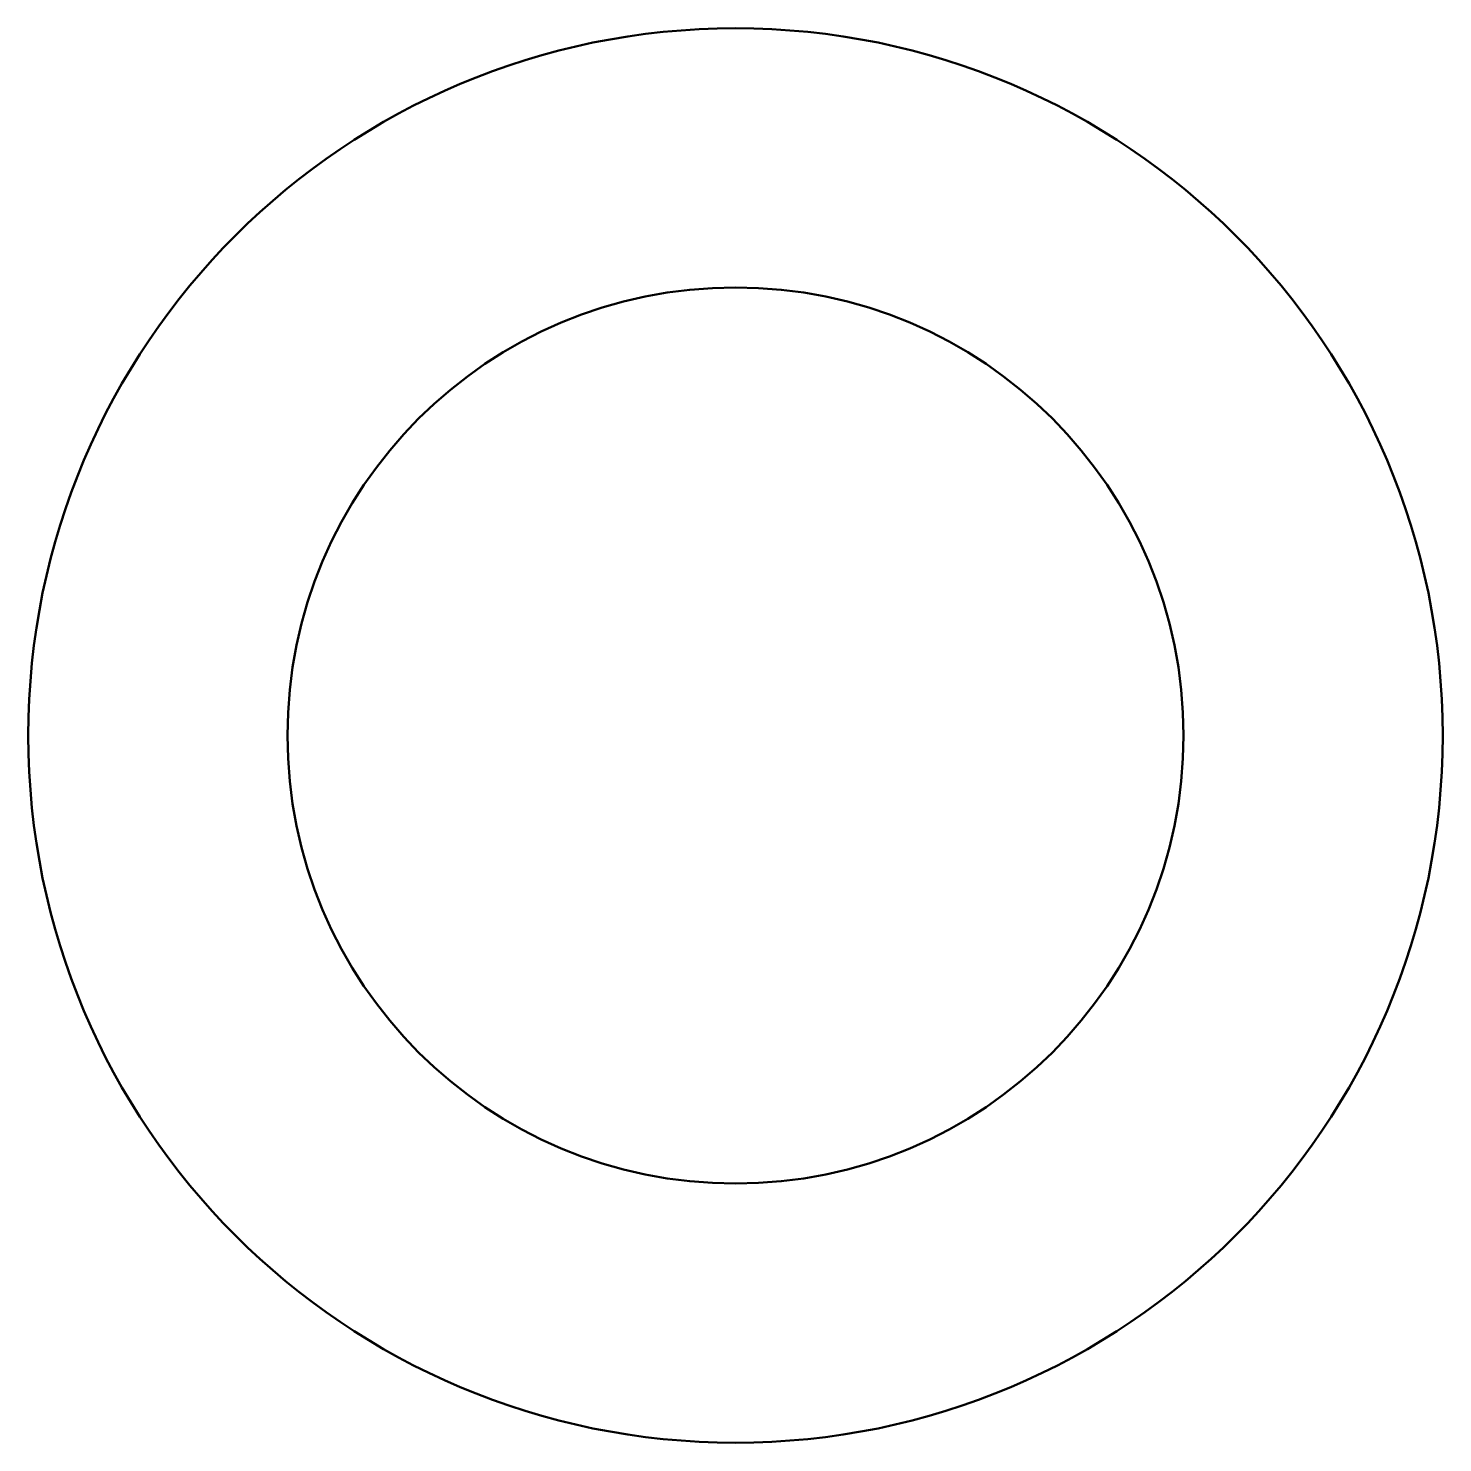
# Model space of a CAD drawing. Header units: millimetres. Extents: x 44 to 306, y 44 to 306.
import ezdxf

# ---------------------------------------------------------------- set-up
doc = ezdxf.new("R2010")
doc.units = ezdxf.units.MM
doc.layers.add('Visible (ISO)', color=7, linetype='Continuous', lineweight=50)

msp = doc.modelspace()

# ---------------------------------------------------------------- linework, layer by layer
at = {"layer": 'Visible (ISO)'}
for radius in [131, 83]:
    msp.add_circle((175, 175), radius, dxfattribs=at)

doc.saveas('drawing.dxf')
